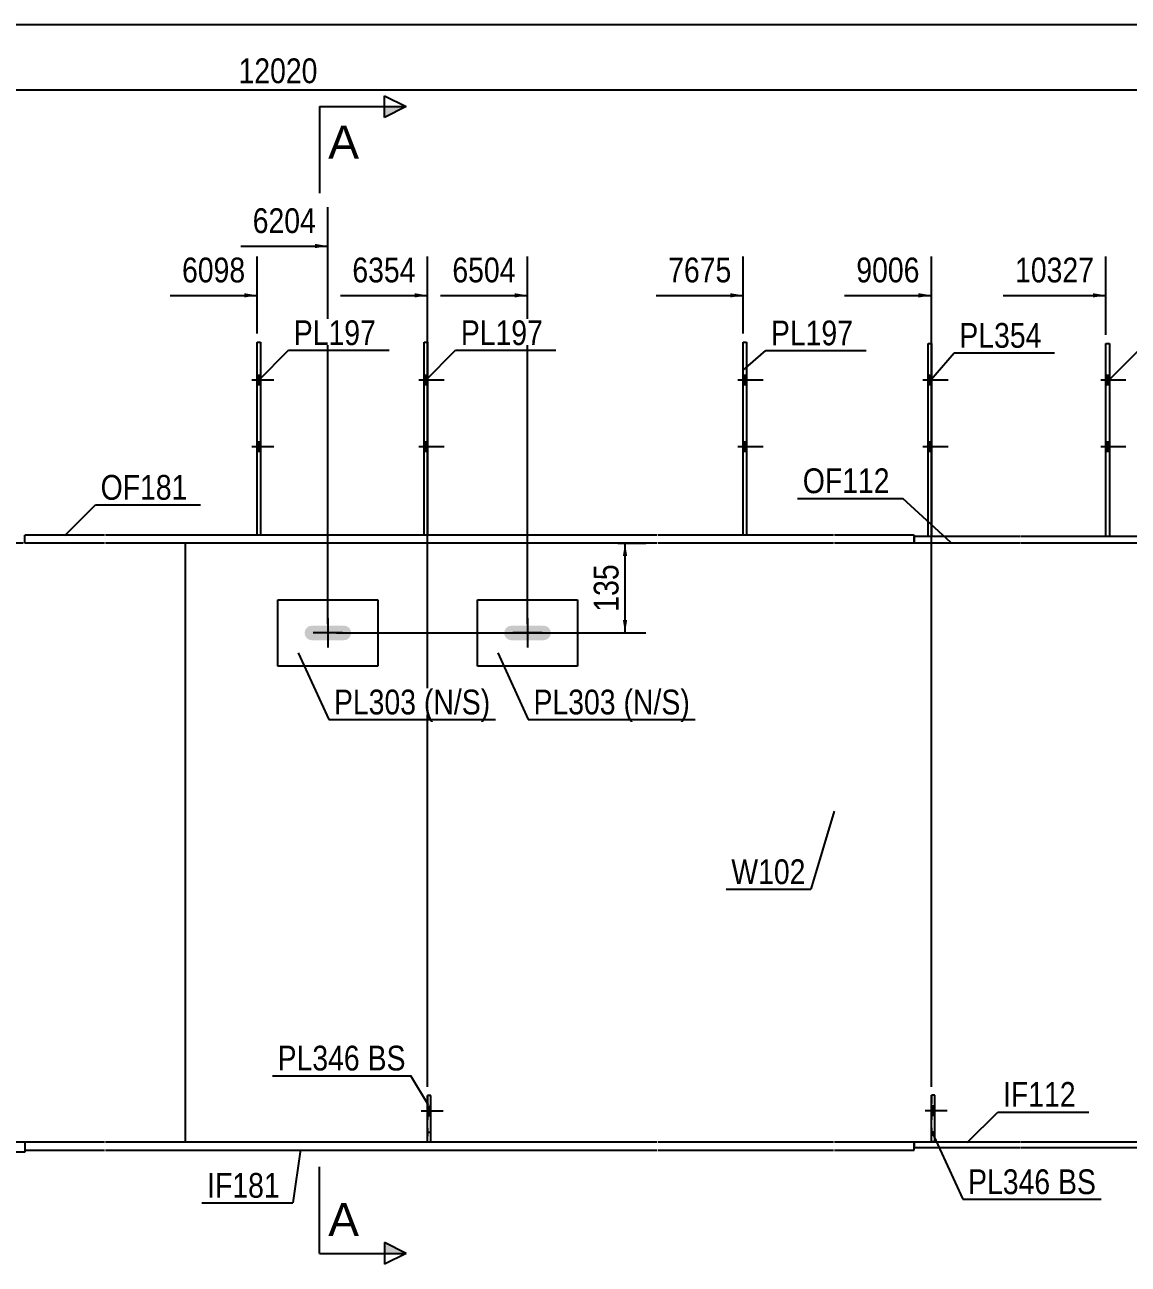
# Model space of a CAD drawing. Header units: millimetres. Extents: x 2 to 405, y 5 to 282.
# Drawn here: x 154.4 to 282, y 138.8 to 282 of the extents above; entities that cross this region are included whole.
import ezdxf

# ---------------------------------------------------------------- set-up
doc = ezdxf.new("R2010")
doc.units = ezdxf.units.MM
doc.linetypes.add('DXK_LINE_DOT1', pattern=[1.8814, 0.9407, -0.9407])
doc.linetypes.add('DXK_LINE_DOT2', pattern=[3.9198, 1.9599, -1.9599])
doc.styles.add('Arial', font='ARIAL.TTF', dxfattribs={"height": 0.2})
doc.styles.add('Arial Narrow', font='ARIALN.TTF', dxfattribs={"height": 0.2})

# ---------------------------------------------------------------- blocks, each defined once
blk = doc.blocks.new('Unknown-623472789-1210')
at = {"color": 5, "linetype": 'Continuous'}
blk.add_line((405, 282), (5, 282), dxfattribs=at)
blk = doc.blocks.new('Bolt-623472789-1665 - 1517')
at = {"linetype": 'Continuous'}
blk.add_hatch(color=3, dxfattribs=at).paths.add_polyline_path([(210.11, 212.31), (209.93, 212.04), (209.87, 211.72), (209.93, 211.39), (210.11, 211.12), (210.39, 210.93), (210.71, 210.87), (214.4, 210.87), (214.73, 210.93), (215, 211.12), (215.19, 211.39), (215.25, 211.72), (215.19, 212.04), (215, 212.31), (214.73, 212.5), (214.4, 212.56), (210.71, 212.56), (210.39, 212.5)])
at = {"color": 3, "linetype": 'Continuous'}
for p, q in [((212.56, 213.41), (212.56, 210.02)), ((214.25, 211.72), (210.87, 211.72))]:
    blk.add_line(p, q, dxfattribs=at)
blk = doc.blocks.new('Part-623472789-1978 - 1517')
at = {"color": 2, "linetype": 'Continuous'}
for p, q in [((163.67, 152.87), (154.44, 152.87)), ((154.44, 152.87), (154.44, 151.95)), ((154.44, 151.95), (163.67, 151.95)), ((227.56, 152.87), (163.77, 152.87)), ((163.77, 151.95), (227.56, 151.95)), ((247.93, 152.87), (227.66, 152.87)), ((227.66, 151.95), (247.93, 151.95)), ((257.26, 152.87), (248.03, 152.87)), ((248.03, 151.95), (257.26, 151.95)), ((257.26, 151.95), (257.26, 152.87))]:
    blk.add_line(p, q, dxfattribs=at)
blk = doc.blocks.new('Part-623472789-1541 - 1517')
at = {"color": 2, "linetype": 'Continuous'}
for p, q in [((269.49, 222.87), (257.26, 222.87)), ((257.26, 222.1), (257.26, 222.87)), ((269.49, 222.1), (257.26, 222.1)), ((289.85, 222.87), (269.59, 222.87)), ((289.85, 222.1), (269.59, 222.1)), ((324.96, 222.87), (289.95, 222.87)), ((324.96, 222.1), (289.95, 222.1))]:
    blk.add_line(p, q, dxfattribs=at)
at = {"color": 7, "linetype": 'DXK_LINE_DOT1'}
blk.add_line((324.96, 222.1), (324.96, 222.87), dxfattribs=at)
blk = doc.blocks.new('Part-623472789-1809 - 1517')
at = {"color": 2, "linetype": 'Continuous'}
for p, q in [((200.61, 223.02), (200.61, 245.33)), ((200.61, 245.33), (201, 245.33)), ((201, 245.33), (201, 223.02))]:
    blk.add_line(p, q, dxfattribs=at)
at = {"color": 7, "linetype": 'DXK_LINE_DOT1'}
blk.add_line((201, 223.02), (200.61, 223.02), dxfattribs=at)
blk = doc.blocks.new('Part-623472789-1546 - 1517')
at = {"color": 2, "linetype": 'Continuous'}
for p, q in [((163.67, 223.02), (154.44, 223.02)), ((154.44, 222.1), (154.44, 223.02)), ((163.67, 222.1), (154.44, 222.1)), ((227.56, 223.02), (163.77, 223.02)), ((227.56, 222.1), (163.77, 222.1)), ((247.93, 223.02), (227.66, 223.02)), ((247.93, 222.1), (227.66, 222.1)), ((257.26, 223.02), (248.03, 223.02)), ((257.26, 222.1), (248.03, 222.1)), ((257.26, 223.02), (257.26, 222.1))]:
    blk.add_line(p, q, dxfattribs=at)
blk = doc.blocks.new('Bolt-623472789-1654 - 1517')
at = {"color": 3, "linetype": 'DXK_LINE_DOT2'}
for p, q in [((200.27, 156.49), (202.81, 156.49)), ((201, 157.02), (201.38, 157.02)), ((201, 155.95), (201.38, 155.95))]:
    blk.add_line(p, q, dxfattribs=at)
blk = doc.blocks.new('Part-623472789-1590 - 1517')
at = {"color": 7, "linetype": 'DXK_LINE_DOT1'}
for p, q in [((63.25, 222.1), (42.48, 222.1)), ((42.48, 222.1), (42.48, 152.87)), ((83.81, 222.1), (63.35, 222.1)), ((104.18, 222.1), (83.91, 222.1)), ((124.74, 222.1), (104.28, 222.1)), ((145.11, 222.1), (124.84, 222.1)), ((163.67, 222.1), (145.21, 222.1)), ((173, 222.1), (163.77, 222.1)), ((63.25, 152.87), (42.48, 152.87)), ((83.81, 152.87), (63.35, 152.87)), ((104.18, 152.87), (83.91, 152.87)), ((124.74, 152.87), (104.28, 152.87)), ((145.11, 152.87), (124.84, 152.87)), ((163.67, 152.87), (145.21, 152.87)), ((173, 152.87), (163.77, 152.87))]:
    blk.add_line(p, q, dxfattribs=at)
at = {"color": 2, "linetype": 'Continuous'}
blk.add_line((173, 222.1), (173, 152.87), dxfattribs=at)
blk = doc.blocks.new('Part-623472789-1612 - 1517')
at = {"color": 2, "linetype": 'Continuous'}
for p, q in [((257.26, 152.87), (257.26, 152.25)), ((269.49, 152.87), (257.26, 152.87)), ((257.26, 152.25), (269.49, 152.25)), ((289.85, 152.87), (269.59, 152.87)), ((269.59, 152.25), (289.85, 152.25)), ((324.96, 152.87), (289.95, 152.87)), ((289.95, 152.25), (324.96, 152.25))]:
    blk.add_line(p, q, dxfattribs=at)
at = {"color": 7, "linetype": 'DXK_LINE_DOT1'}
blk.add_line((324.96, 152.25), (324.96, 152.87), dxfattribs=at)
blk = doc.blocks.new('Part-623472789-1752 - 1517')
at = {"color": 2, "linetype": 'Continuous'}
for p, q in [((237.5, 223.02), (237.5, 245.33)), ((237.5, 245.33), (237.89, 245.33)), ((237.89, 245.33), (237.89, 223.02))]:
    blk.add_line(p, q, dxfattribs=at)
at = {"color": 7, "linetype": 'DXK_LINE_DOT1'}
blk.add_line((237.89, 223.02), (237.5, 223.02), dxfattribs=at)
blk = doc.blocks.new('Part-623472789-1774 - 1517')
at = {"color": 2, "linetype": 'Continuous'}
for p, q in [((279.43, 222.87), (279.43, 245.18)), ((279.43, 245.18), (279.82, 245.18)), ((279.82, 245.18), (279.82, 222.87))]:
    blk.add_line(p, q, dxfattribs=at)
at = {"color": 7, "linetype": 'DXK_LINE_DOT1'}
blk.add_line((279.82, 222.87), (279.43, 222.87), dxfattribs=at)
blk = doc.blocks.new('Bolt-623472789-1648 - 1517')
at = {"linetype": 'Continuous'}
for points in [[(237.89, 240.41), (237.89, 241.49), (237.5, 241.49), (237.5, 240.41)], [(237.89, 240.41), (237.89, 241.49), (237.5, 241.49), (237.5, 240.41)], [(237.89, 232.72), (237.89, 233.79), (237.5, 233.79), (237.5, 232.72)], [(237.89, 232.72), (237.89, 233.79), (237.5, 233.79), (237.5, 232.72)]]:
    blk.add_hatch(color=3, dxfattribs=at).paths.add_polyline_path(points)
at = {"color": 3, "linetype": 'Continuous'}
for p, q in [((236.89, 240.95), (239.81, 240.95)), ((236.89, 240.95), (239.81, 240.95)), ((237.5, 241.49), (237.89, 241.49)), ((237.5, 241.49), (237.89, 241.49)), ((237.5, 240.41), (237.89, 240.41)), ((237.5, 240.41), (237.89, 240.41)), ((237.5, 233.79), (237.89, 233.79)), ((237.5, 233.79), (237.89, 233.79)), ((236.89, 233.26), (239.81, 233.26)), ((236.89, 233.26), (239.81, 233.26)), ((237.5, 232.72), (237.89, 232.72)), ((237.5, 232.72), (237.89, 232.72))]:
    blk.add_line(p, q, dxfattribs=at)
blk = doc.blocks.new('Bolt-623472789-1649 - 1517')
at = {"linetype": 'Continuous'}
for points in [[(279.82, 240.41), (279.82, 241.49), (279.43, 241.49), (279.43, 240.41)], [(279.82, 240.41), (279.82, 241.49), (279.43, 241.49), (279.43, 240.41)], [(279.82, 232.72), (279.82, 233.79), (279.43, 233.79), (279.43, 232.72)], [(279.82, 232.72), (279.82, 233.79), (279.43, 233.79), (279.43, 232.72)]]:
    blk.add_hatch(color=3, dxfattribs=at).paths.add_polyline_path(points)
at = {"color": 3, "linetype": 'Continuous'}
for p, q in [((278.82, 240.95), (281.74, 240.95)), ((278.82, 240.95), (281.74, 240.95)), ((279.43, 241.49), (279.82, 241.49)), ((279.43, 241.49), (279.82, 241.49)), ((279.43, 240.41), (279.82, 240.41)), ((279.43, 240.41), (279.82, 240.41)), ((279.43, 233.79), (279.82, 233.79)), ((279.43, 233.79), (279.82, 233.79)), ((278.82, 233.26), (281.74, 233.26)), ((278.82, 233.26), (281.74, 233.26)), ((279.43, 232.72), (279.82, 232.72)), ((279.43, 232.72), (279.82, 232.72))]:
    blk.add_line(p, q, dxfattribs=at)
blk = doc.blocks.new('Bolt-623472789-1655 - 1517')
at = {"linetype": 'Continuous'}
blk.add_hatch(color=3, dxfattribs=at).paths.add_polyline_path([(201.38, 155.95), (201.38, 157.02), (201, 157.02), (201, 155.95)])
at = {"color": 3, "linetype": 'Continuous'}
for p, q in [((200.27, 156.49), (202.81, 156.49)), ((201, 157.02), (201.38, 157.02)), ((201, 155.95), (201.38, 155.95))]:
    blk.add_line(p, q, dxfattribs=at)
blk = doc.blocks.new('Part-623472789-1799 - 1517')
at = {"color": 7, "linetype": 'DXK_LINE_DOT1'}
for p, q in [((201, 158.25), (201, 152.87)), ((201.38, 158.25), (201, 158.25)), ((201.38, 152.87), (201.38, 158.25)), ((201, 154.02), (201.38, 154.02))]:
    blk.add_line(p, q, dxfattribs=at)
blk = doc.blocks.new('Bolt-623472789-1656 - 1517')
at = {"linetype": 'Continuous'}
for points in [[(201, 240.41), (201, 241.49), (200.61, 241.49), (200.61, 240.41)], [(201, 240.41), (201, 241.49), (200.61, 241.49), (200.61, 240.41)], [(201, 232.72), (201, 233.79), (200.61, 233.79), (200.61, 232.72)], [(201, 232.72), (201, 233.79), (200.61, 233.79), (200.61, 232.72)]]:
    blk.add_hatch(color=3, dxfattribs=at).paths.add_polyline_path(points)
at = {"color": 3, "linetype": 'Continuous'}
for p, q in [((200, 240.95), (202.92, 240.95)), ((200, 240.95), (202.92, 240.95)), ((200.61, 241.49), (201, 241.49)), ((200.61, 241.49), (201, 241.49)), ((200.61, 240.41), (201, 240.41)), ((200.61, 240.41), (201, 240.41)), ((200.61, 233.79), (201, 233.79)), ((200.61, 233.79), (201, 233.79)), ((200, 233.26), (202.92, 233.26)), ((200, 233.26), (202.92, 233.26)), ((200.61, 232.72), (201, 232.72)), ((200.61, 232.72), (201, 232.72))]:
    blk.add_line(p, q, dxfattribs=at)
blk = doc.blocks.new('Bolt-623472789-1666 - 1517')
at = {"linetype": 'Continuous'}
blk.add_hatch(color=3, dxfattribs=at).paths.add_polyline_path([(187.04, 212.31), (186.85, 212.04), (186.79, 211.72), (186.85, 211.39), (187.04, 211.12), (187.31, 210.93), (187.63, 210.87), (191.33, 210.87), (191.65, 210.93), (191.93, 211.12), (192.11, 211.39), (192.17, 211.72), (192.11, 212.04), (191.93, 212.31), (191.65, 212.5), (191.33, 212.56), (187.63, 212.56), (187.31, 212.5)])
at = {"color": 3, "linetype": 'Continuous'}
for p, q in [((189.48, 213.41), (189.48, 210.02)), ((191.17, 211.72), (187.79, 211.72))]:
    blk.add_line(p, q, dxfattribs=at)
blk = doc.blocks.new('Part-623472789-1671 - 1517')
at = {"color": 2, "linetype": 'Continuous'}
blk.add_line((173, 222.1), (173, 152.87), dxfattribs=at)
at = {"color": 7, "linetype": 'DXK_LINE_DOT1'}
for p, q in [((227.56, 222.1), (173, 222.1)), ((247.93, 222.1), (227.66, 222.1)), ((269.49, 222.1), (248.03, 222.1)), ((289.85, 222.1), (269.59, 222.1)), ((324.96, 222.1), (289.95, 222.1)), ((324.96, 222.1), (324.96, 152.87)), ((227.56, 152.87), (173, 152.87)), ((247.93, 152.87), (227.66, 152.87)), ((269.49, 152.87), (248.03, 152.87)), ((289.85, 152.87), (269.59, 152.87)), ((324.96, 152.87), (289.95, 152.87))]:
    blk.add_line(p, q, dxfattribs=at)
blk = doc.blocks.new('Part-623472789-1804 - 1517')
at = {"color": 2, "linetype": 'Continuous'}
for p, q in [((201, 152.87), (201, 158.25)), ((201.38, 158.25), (201, 158.25)), ((201.38, 152.87), (201.38, 158.25))]:
    blk.add_line(p, q, dxfattribs=at)
blk = doc.blocks.new('Part-623472789-1861 - 1517')
at = {"color": 2, "linetype": 'Continuous'}
for p, q in [((206.79, 207.87), (206.79, 215.56)), ((206.79, 215.56), (218.33, 215.56)), ((218.33, 215.56), (218.33, 207.87)), ((218.33, 207.87), (206.79, 207.87))]:
    blk.add_line(p, q, dxfattribs=at)
blk = doc.blocks.new('Part-623472789-1866 - 1517')
at = {"color": 2, "linetype": 'Continuous'}
for p, q in [((183.71, 207.87), (183.71, 215.56)), ((183.71, 215.56), (195.25, 215.56)), ((195.25, 215.56), (195.25, 207.87)), ((195.25, 207.87), (183.71, 207.87))]:
    blk.add_line(p, q, dxfattribs=at)
blk = doc.blocks.new('Part-623472789-1973 - 1517')
at = {"color": 2, "linetype": 'Continuous'}
for p, q in [((63.25, 152.87), (42.48, 152.87)), ((83.81, 152.87), (63.35, 152.87)), ((104.18, 152.87), (83.91, 152.87)), ((124.74, 152.87), (104.28, 152.87)), ((145.11, 152.87), (124.84, 152.87)), ((154.44, 152.87), (145.21, 152.87)), ((154.44, 152.87), (154.44, 151.72)), ((63.25, 151.72), (42.48, 151.72)), ((83.81, 151.72), (63.35, 151.72)), ((104.18, 151.72), (83.91, 151.72)), ((124.74, 151.72), (104.28, 151.72)), ((145.11, 151.72), (124.84, 151.72)), ((154.44, 151.72), (145.21, 151.72))]:
    blk.add_line(p, q, dxfattribs=at)
at = {"color": 7, "linetype": 'DXK_LINE_DOT1'}
blk.add_line((42.48, 152.87), (42.48, 151.72), dxfattribs=at)
blk = doc.blocks.new('Part-623472789-4608 - 1517')
at = {"color": 2, "linetype": 'Continuous'}
for p, q in [((181.31, 223.02), (181.31, 245.33)), ((181.31, 245.33), (181.69, 245.33)), ((181.69, 245.33), (181.69, 223.02))]:
    blk.add_line(p, q, dxfattribs=at)
at = {"color": 7, "linetype": 'DXK_LINE_DOT1'}
blk.add_line((181.69, 223.02), (181.31, 223.02), dxfattribs=at)
blk = doc.blocks.new('Part-623472789-4609 - 1517')
at = {"color": 2, "linetype": 'Continuous'}
for p, q in [((258.87, 222.87), (258.87, 245.18)), ((258.87, 245.18), (259.25, 245.18)), ((259.25, 245.18), (259.25, 222.87))]:
    blk.add_line(p, q, dxfattribs=at)
at = {"color": 7, "linetype": 'DXK_LINE_DOT1'}
blk.add_line((259.25, 222.87), (258.87, 222.87), dxfattribs=at)
blk = doc.blocks.new('Part-623472789-4610 - 1517')
at = {"color": 2, "linetype": 'Continuous'}
for p, q in [((259.25, 152.89), (259.25, 158.28)), ((259.64, 158.28), (259.25, 158.28)), ((259.64, 152.89), (259.64, 158.28)), ((259.64, 152.89), (259.25, 152.89))]:
    blk.add_line(p, q, dxfattribs=at)
at = {"color": 7, "linetype": 'DXK_LINE_DOT1'}
blk.add_line((259.25, 154.05), (259.64, 154.05), dxfattribs=at)
blk = doc.blocks.new('Part-623472789-4613 - 1517')
at = {"color": 7, "linetype": 'DXK_LINE_DOT1'}
for p, q in [((259.25, 158.28), (259.25, 152.89)), ((259.64, 158.28), (259.25, 158.28)), ((259.64, 152.89), (259.64, 158.28)), ((259.25, 152.89), (259.64, 152.89))]:
    blk.add_line(p, q, dxfattribs=at)
blk = doc.blocks.new('Bolt-623472789-4616 - 1517')
at = {"linetype": 'Continuous'}
for points in [[(181.69, 240.41), (181.69, 241.49), (181.31, 241.49), (181.31, 240.41)], [(181.69, 240.41), (181.69, 241.49), (181.31, 241.49), (181.31, 240.41)], [(181.69, 232.72), (181.69, 233.79), (181.31, 233.79), (181.31, 232.72)], [(181.69, 232.72), (181.69, 233.79), (181.31, 233.79), (181.31, 232.72)]]:
    blk.add_hatch(color=3, dxfattribs=at).paths.add_polyline_path(points)
at = {"color": 3, "linetype": 'Continuous'}
for p, q in [((180.69, 240.95), (183.23, 240.95)), ((180.69, 240.95), (183.23, 240.95)), ((181.31, 241.49), (181.69, 241.49)), ((181.31, 241.49), (181.69, 241.49)), ((181.31, 240.41), (181.69, 240.41)), ((181.31, 240.41), (181.69, 240.41)), ((181.31, 233.79), (181.69, 233.79)), ((181.31, 233.79), (181.69, 233.79)), ((180.69, 233.26), (183.23, 233.26)), ((180.69, 233.26), (183.23, 233.26)), ((181.31, 232.72), (181.69, 232.72)), ((181.31, 232.72), (181.69, 232.72))]:
    blk.add_line(p, q, dxfattribs=at)
blk = doc.blocks.new('Bolt-623472789-4617 - 1517')
at = {"linetype": 'Continuous'}
for points in [[(259.25, 240.41), (259.25, 241.49), (258.87, 241.49), (258.87, 240.41)], [(259.25, 240.41), (259.25, 241.49), (258.87, 241.49), (258.87, 240.41)], [(259.25, 232.72), (259.25, 233.79), (258.87, 233.79), (258.87, 232.72)], [(259.25, 232.72), (259.25, 233.79), (258.87, 233.79), (258.87, 232.72)]]:
    blk.add_hatch(color=3, dxfattribs=at).paths.add_polyline_path(points)
at = {"color": 3, "linetype": 'Continuous'}
for p, q in [((258.25, 240.95), (261.18, 240.95)), ((258.25, 240.95), (261.18, 240.95)), ((258.87, 241.49), (259.25, 241.49)), ((258.87, 241.49), (259.25, 241.49)), ((258.87, 240.41), (259.25, 240.41)), ((258.87, 240.41), (259.25, 240.41)), ((258.87, 233.79), (259.25, 233.79)), ((258.87, 233.79), (259.25, 233.79)), ((258.25, 233.26), (261.18, 233.26)), ((258.25, 233.26), (261.18, 233.26)), ((258.87, 232.72), (259.25, 232.72)), ((258.87, 232.72), (259.25, 232.72))]:
    blk.add_line(p, q, dxfattribs=at)
blk = doc.blocks.new('Bolt-623472789-4618 - 1517')
at = {"linetype": 'Continuous'}
blk.add_hatch(color=3, dxfattribs=at).paths.add_polyline_path([(259.64, 155.97), (259.64, 157.05), (259.25, 157.05), (259.25, 155.97)])
at = {"color": 3, "linetype": 'Continuous'}
for p, q in [((258.52, 156.51), (261.06, 156.51)), ((259.25, 157.05), (259.64, 157.05)), ((259.25, 155.97), (259.64, 155.97))]:
    blk.add_line(p, q, dxfattribs=at)
blk = doc.blocks.new('Bolt-623472789-4621 - 1517')
at = {"color": 3, "linetype": 'DXK_LINE_DOT2'}
for p, q in [((258.52, 156.51), (261.06, 156.51)), ((259.25, 157.05), (259.64, 157.05)), ((259.25, 155.97), (259.64, 155.97))]:
    blk.add_line(p, q, dxfattribs=at)
blk = doc.blocks.new('StraightDimension-623472789-2237 - 1517')
at = {"color": 7, "linetype": 'Continuous'}
blk.add_line((40.94, 274.5), (326.5, 274.5), dxfattribs=at)
at = {"color": 0}
blk.add_wipeout([(188.89, 274.65), (188.89, 278.85), (178.55, 278.85), (178.55, 274.65)], dxfattribs=at)
at = {"color": 3, "style": 'Arial Narrow'}
blk.add_text('12020', height=2.863, dxfattribs=at).set_placement((179.15, 275.25))
blk = doc.blocks.new('StraightDimension-623472789-5382 - 1517')
at = {"linetype": 'Continuous'}
for points in [[(223.58, 220.6), (223.83, 222.1), (224.08, 220.6)], [(224.08, 213.22), (223.83, 211.72), (223.58, 213.22)]]:
    blk.add_hatch(color=7, dxfattribs=at).paths.add_polyline_path(points)
at = {"color": 7, "linetype": 'Continuous'}
for p, q in [((223, 222.1), (226.23, 222.1)), ((223.83, 211.72), (223.83, 222.1)), ((190.48, 211.72), (226.23, 211.72))]:
    blk.add_line(p, q, dxfattribs=at)
at = {"color": 0}
blk.add_wipeout([(223.68, 220.25), (219.48, 220.25), (219.48, 213.57), (223.68, 213.57)], dxfattribs=at)
at = {"color": 3, "style": 'Arial Narrow'}
blk.add_text('135', height=2.863, rotation=90.0002, dxfattribs=at).set_placement((223.08, 214.17))
blk = doc.blocks.new('StraightDimension-623472789-6323 - 1517')
at = {"linetype": 'Continuous'}
blk.add_hatch(color=7, dxfattribs=at).paths.add_polyline_path([(277.93, 250.98), (279.43, 250.73), (277.93, 250.48)])
at = {"color": 7, "linetype": 'Continuous'}
for p, q in [((279.43, 246.18), (279.43, 255.23)), ((267.54, 250.73), (279.43, 250.73))]:
    blk.add_line(p, q, dxfattribs=at)
at = {"color": 0}
blk.add_wipeout([(278.66, 251.63), (278.66, 255.83), (268.32, 255.83), (268.32, 251.63)], dxfattribs=at)
at = {"color": 3, "style": 'Arial Narrow'}
blk.add_text('10327', height=2.863, dxfattribs=at).set_placement((268.92, 252.23))
blk = doc.blocks.new('StraightDimension-623472789-6324 - 1517')
at = {"linetype": 'Continuous'}
blk.add_hatch(color=7, dxfattribs=at).paths.add_polyline_path([(257.75, 250.98), (259.25, 250.73), (257.75, 250.48)])
at = {"color": 7, "linetype": 'Continuous'}
for p, q in [((259.25, 159.25), (259.25, 255.23)), ((249.19, 250.73), (259.25, 250.73))]:
    blk.add_line(p, q, dxfattribs=at)
at = {"color": 0}
blk.add_wipeout([(258.48, 251.63), (258.48, 255.83), (249.97, 255.83), (249.97, 251.63)], dxfattribs=at)
at = {"color": 3, "style": 'Arial Narrow'}
blk.add_text('9006', height=2.863, dxfattribs=at).set_placement((250.57, 252.23))
blk = doc.blocks.new('StraightDimension-623472789-6325 - 1517')
at = {"linetype": 'Continuous'}
blk.add_hatch(color=7, dxfattribs=at).paths.add_polyline_path([(236, 250.98), (237.5, 250.73), (236, 250.48)])
at = {"color": 7, "linetype": 'Continuous'}
for p, q in [((237.5, 246.33), (237.5, 255.23)), ((227.44, 250.73), (237.5, 250.73))]:
    blk.add_line(p, q, dxfattribs=at)
at = {"color": 0}
blk.add_wipeout([(236.73, 251.63), (236.73, 255.83), (228.22, 255.83), (228.22, 251.63)], dxfattribs=at)
at = {"color": 3, "style": 'Arial Narrow'}
blk.add_text('7675', height=2.863, dxfattribs=at).set_placement((228.82, 252.23))
blk = doc.blocks.new('StraightDimension-623472789-6326 - 1517')
at = {"linetype": 'Continuous'}
blk.add_hatch(color=7, dxfattribs=at).paths.add_polyline_path([(211.06, 250.98), (212.56, 250.73), (211.06, 250.48)])
at = {"color": 7, "linetype": 'Continuous'}
for p, q in [((212.56, 212.72), (212.56, 255.23)), ((202.49, 250.73), (212.56, 250.73))]:
    blk.add_line(p, q, dxfattribs=at)
at = {"color": 0}
blk.add_wipeout([(211.78, 251.63), (211.78, 255.83), (203.27, 255.83), (203.27, 251.63)], dxfattribs=at)
at = {"color": 3, "style": 'Arial Narrow'}
blk.add_text('6504', height=2.863, dxfattribs=at).set_placement((203.87, 252.23))
blk = doc.blocks.new('StraightDimension-623472789-6327 - 1517')
at = {"linetype": 'Continuous'}
blk.add_hatch(color=7, dxfattribs=at).paths.add_polyline_path([(199.5, 250.98), (201, 250.73), (199.5, 250.48)])
at = {"color": 7, "linetype": 'Continuous'}
for p, q in [((201, 159.25), (201, 255.23)), ((190.94, 250.73), (201, 250.73))]:
    blk.add_line(p, q, dxfattribs=at)
at = {"color": 0}
blk.add_wipeout([(200.22, 251.63), (200.22, 255.83), (191.71, 255.83), (191.71, 251.63)], dxfattribs=at)
at = {"color": 3, "style": 'Arial Narrow'}
blk.add_text('6354', height=2.863, dxfattribs=at).set_placement((192.31, 252.23))
blk = doc.blocks.new('StraightDimension-623472789-6328 - 1517')
at = {"linetype": 'Continuous'}
blk.add_hatch(color=7, dxfattribs=at).paths.add_polyline_path([(187.98, 256.68), (189.48, 256.43), (187.98, 256.18)])
at = {"color": 7, "linetype": 'Continuous'}
for p, q in [((189.48, 212.72), (189.48, 260.93)), ((179.42, 256.43), (189.48, 256.43))]:
    blk.add_line(p, q, dxfattribs=at)
at = {"color": 0}
blk.add_wipeout([(188.71, 257.33), (188.71, 261.53), (180.19, 261.53), (180.19, 257.33)], dxfattribs=at)
at = {"color": 3, "style": 'Arial Narrow'}
blk.add_text('6204', height=2.863, dxfattribs=at).set_placement((180.79, 257.93))
blk = doc.blocks.new('StraightDimension-623472789-6329 - 1517')
at = {"linetype": 'Continuous'}
blk.add_hatch(color=7, dxfattribs=at).paths.add_polyline_path([(179.81, 250.98), (181.31, 250.73), (179.81, 250.48)])
at = {"color": 7, "linetype": 'Continuous'}
for p, q in [((181.31, 246.33), (181.31, 255.23)), ((171.24, 250.73), (181.31, 250.73))]:
    blk.add_line(p, q, dxfattribs=at)
at = {"color": 0}
blk.add_wipeout([(180.53, 251.63), (180.53, 255.83), (172.02, 255.83), (172.02, 251.63)], dxfattribs=at)
at = {"color": 3, "style": 'Arial Narrow'}
blk.add_text('6098', height=2.863, dxfattribs=at).set_placement((172.62, 252.23))
blk = doc.blocks.new('Mark-623472789-1537 - 1517')
at = {"color": 7, "linetype": 'Continuous'}
blk.add_line((261.48, 222.15), (255.93, 227.27), dxfattribs=at)
at = {"color": 0}
blk.add_wipeout([(254.43, 227.87), (254.43, 230.87), (244.38, 230.87), (244.38, 227.87)], dxfattribs=at)
blk.add_wipeout([(254.43, 227.87), (254.43, 230.87), (244.38, 230.87), (244.38, 227.87)], dxfattribs=at)
at = {"color": 7, "linetype": 'Continuous'}
blk.add_line((243.78, 227.27), (255.93, 227.27), dxfattribs=at)
at = {"color": 3, "style": 'Arial Narrow'}
blk.add_text('OF112', height=2.863, dxfattribs=at).set_placement((244.38, 227.87))
blk = doc.blocks.new('Mark-623472789-1805 - 1517')
at = {"color": 0}
blk.add_wipeout([(214.35, 244.98), (214.35, 247.98), (204.85, 247.98), (204.85, 244.98)], dxfattribs=at)
blk.add_wipeout([(214.35, 244.98), (214.35, 247.98), (204.85, 247.98), (204.85, 244.98)], dxfattribs=at)
at = {"color": 7, "linetype": 'Continuous'}
for p, q in [((200.71, 240.85), (204.25, 244.38)), ((204.25, 244.38), (215.85, 244.38))]:
    blk.add_line(p, q, dxfattribs=at)
at = {"color": 3, "style": 'Arial Narrow'}
blk.add_text('PL197', height=2.863, dxfattribs=at).set_placement((204.85, 244.98))
blk = doc.blocks.new('Mark-623472789-1542 - 1517')
at = {"color": 0}
blk.add_wipeout([(173.26, 227.11), (173.26, 230.11), (163.21, 230.11), (163.21, 227.11)], dxfattribs=at)
blk.add_wipeout([(173.26, 227.11), (173.26, 230.11), (163.21, 230.11), (163.21, 227.11)], dxfattribs=at)
at = {"color": 7, "linetype": 'Continuous'}
for p, q in [((159.07, 222.97), (162.61, 226.51)), ((162.61, 226.51), (174.76, 226.51))]:
    blk.add_line(p, q, dxfattribs=at)
at = {"color": 3, "style": 'Arial Narrow'}
blk.add_text('OF181', height=2.863, dxfattribs=at).set_placement((163.21, 227.11))
blk = doc.blocks.new('Mark-623472789-1608 - 1517')
at = {"color": 0}
blk.add_wipeout([(275.93, 156.95), (275.93, 159.95), (267.53, 159.95), (267.53, 156.95)], dxfattribs=at)
blk.add_wipeout([(275.93, 156.95), (275.93, 159.95), (267.53, 159.95), (267.53, 156.95)], dxfattribs=at)
at = {"color": 7, "linetype": 'Continuous'}
for p, q in [((263.39, 152.82), (266.93, 156.35)), ((266.93, 156.35), (277.43, 156.35))]:
    blk.add_line(p, q, dxfattribs=at)
at = {"color": 3, "style": 'Arial Narrow'}
blk.add_text('IF112', height=2.863, dxfattribs=at).set_placement((267.53, 156.95))
blk = doc.blocks.new('Mark-623472789-1770 - 1517')
at = {"color": 0}
blk.add_wipeout([(293.17, 244.83), (293.17, 247.83), (283.67, 247.83), (283.67, 244.83)], dxfattribs=at)
blk.add_wipeout([(293.17, 244.83), (293.17, 247.83), (283.67, 247.83), (283.67, 244.83)], dxfattribs=at)
at = {"color": 7, "linetype": 'Continuous'}
for p, q in [((279.53, 240.69), (283.07, 244.23)), ((283.07, 244.23), (294.67, 244.23))]:
    blk.add_line(p, q, dxfattribs=at)
at = {"color": 3, "style": 'Arial Narrow'}
blk.add_text('PL354', height=2.863, dxfattribs=at).set_placement((283.67, 244.83))
blk = doc.blocks.new('Mark-623472789-1667 - 1517')
at = {"color": 0}
blk.add_wipeout([(244.7, 182.69), (244.7, 185.69), (236.12, 185.69), (236.12, 182.69)], dxfattribs=at)
blk.add_wipeout([(244.7, 182.69), (244.7, 185.69), (236.12, 185.69), (236.12, 182.69)], dxfattribs=at)
at = {"color": 7, "linetype": 'Continuous'}
for p in [(248.01, 191.13), (235.52, 182.09)]:
    blk.add_line(p, (245.3, 182.09), dxfattribs=at)
at = {"color": 3, "style": 'Arial Narrow'}
blk.add_text('W102', height=2.863, dxfattribs=at).set_placement((236.12, 182.69))
blk = doc.blocks.new('Mark-623472789-1748 - 1517')
at = {"color": 0}
blk.add_wipeout([(250.21, 244.96), (250.21, 247.96), (240.7, 247.96), (240.7, 244.96)], dxfattribs=at)
blk.add_wipeout([(250.21, 244.96), (250.21, 247.96), (240.7, 247.96), (240.7, 244.96)], dxfattribs=at)
at = {"color": 7, "linetype": 'Continuous'}
for p, q in [((237.5, 242.07), (240.1, 244.36)), ((240.1, 244.36), (251.71, 244.36))]:
    blk.add_line(p, q, dxfattribs=at)
at = {"color": 3, "style": 'Arial Narrow'}
blk.add_text('PL197', height=2.863, dxfattribs=at).set_placement((240.7, 244.96))
blk = doc.blocks.new('Mark-623472789-1857 - 1517')
at = {"color": 0}
for points in [[(222.76, 202.3), (222.76, 205.3), (213.25, 205.3), (213.25, 202.3)], [(231.32, 202.3), (231.32, 205.3), (223.66, 205.3), (223.66, 202.3)]]:
    blk.add_wipeout(points, dxfattribs=at)
for points in [[(222.76, 202.3), (222.76, 205.3), (213.25, 205.3), (213.25, 202.3)], [(231.32, 202.3), (231.32, 205.3), (223.66, 205.3), (223.66, 202.3)]]:
    blk.add_wipeout(points, dxfattribs=at)
at = {"color": 7, "linetype": 'Continuous'}
for p, q in [((209.12, 209.43), (212.65, 201.7)), ((212.65, 201.7), (231.92, 201.7))]:
    blk.add_line(p, q, dxfattribs=at)
at = {"color": 3, "style": 'Arial Narrow'}
for s, p in [('PL303', (213.25, 202.3)), ('(N/', (223.66, 202.3)), ('S)', (228.04, 202.3))]:
    blk.add_text(s, height=2.863, dxfattribs=at).set_placement(p)
blk = doc.blocks.new('Mark-623472789-1862 - 1517')
at = {"color": 0}
for points in [[(199.68, 202.3), (199.68, 205.3), (190.18, 205.3), (190.18, 202.3)], [(208.25, 202.3), (208.25, 205.3), (200.58, 205.3), (200.58, 202.3)]]:
    blk.add_wipeout(points, dxfattribs=at)
for points in [[(199.68, 202.3), (199.68, 205.3), (190.18, 205.3), (190.18, 202.3)], [(208.25, 202.3), (208.25, 205.3), (200.58, 205.3), (200.58, 202.3)]]:
    blk.add_wipeout(points, dxfattribs=at)
at = {"color": 7, "linetype": 'Continuous'}
for p, q in [((186.04, 209.43), (189.58, 201.7)), ((189.58, 201.7), (208.85, 201.7))]:
    blk.add_line(p, q, dxfattribs=at)
at = {"color": 3, "style": 'Arial Narrow'}
for s, p in [('PL303', (190.18, 202.3)), ('(N/', (200.58, 202.3)), ('S)', (204.96, 202.3))]:
    blk.add_text(s, height=2.863, dxfattribs=at).set_placement(p)
blk = doc.blocks.new('Mark-623472789-4706 - 1517')
at = {"color": 0}
blk.add_wipeout([(271.99, 244.67), (271.99, 247.67), (262.48, 247.67), (262.48, 244.67)], dxfattribs=at)
blk.add_wipeout([(271.99, 244.67), (271.99, 247.67), (262.48, 247.67), (262.48, 244.67)], dxfattribs=at)
at = {"color": 7, "linetype": 'Continuous'}
for p, q in [((258.97, 240.69), (261.88, 244.07)), ((261.88, 244.07), (273.49, 244.07))]:
    blk.add_line(p, q, dxfattribs=at)
at = {"color": 3, "style": 'Arial Narrow'}
blk.add_text('PL354', height=2.863, dxfattribs=at).set_placement((262.48, 244.67))
blk = doc.blocks.new('Mark-623472789-1974 - 1517')
at = {"color": 7, "linetype": 'Continuous'}
blk.add_line((186.32, 152), (185.42, 145.84), dxfattribs=at)
at = {"color": 0}
blk.add_wipeout([(183.92, 146.44), (183.92, 149.44), (175.52, 149.44), (175.52, 146.44)], dxfattribs=at)
blk.add_wipeout([(183.92, 146.44), (183.92, 149.44), (175.52, 149.44), (175.52, 146.44)], dxfattribs=at)
at = {"color": 7, "linetype": 'Continuous'}
blk.add_line((174.92, 145.84), (185.42, 145.84), dxfattribs=at)
at = {"color": 3, "style": 'Arial Narrow'}
blk.add_text('IF181', height=2.863, dxfattribs=at).set_placement((175.52, 146.44))
blk = doc.blocks.new('SectionMark-623472789-2402 - 1517')
at = {"linetype": 'Continuous'}
for points in [[(196.02, 271.29), (196.02, 272.54), (198.52, 272.54)], [(196.02, 140.01), (196.02, 141.26), (198.52, 140.01)]]:
    blk.add_hatch(color=30, dxfattribs=at).paths.add_polyline_path(points)
at = {"color": 30, "linetype": 'Continuous'}
for p, q in [((196.02, 271.29), (196.02, 273.79)), ((196.02, 273.79), (198.52, 272.54)), ((188.52, 272.54), (188.52, 262.54)), ((188.52, 272.54), (198.52, 272.54)), ((198.52, 272.54), (196.02, 271.29)), ((188.52, 140.01), (188.52, 150.01)), ((198.52, 140.01), (196.02, 141.26)), ((196.02, 141.26), (196.02, 138.76)), ((188.52, 140.01), (198.52, 140.01)), ((198.52, 140.01), (196.02, 138.76))]:
    blk.add_line(p, q, dxfattribs=at)
at = {"color": 0, "linetype": 'Continuous'}
for points in [[(193.07, 266.54), (193.07, 270.54), (189.52, 270.54), (189.52, 266.54)], [(193.07, 142.01), (193.07, 146.01), (189.52, 146.01), (189.52, 142.01)]]:
    blk.add_wipeout(points, dxfattribs=at)
at = {"color": 96, "linetype": 'Continuous', "style": 'Arial'}
for p in [(189.52, 266.54), (189.52, 142.01)]:
    blk.add_text('A', height=3.82, dxfattribs=at).set_placement(p)
blk = doc.blocks.new('MarkSet-623472789-2427 - 1517')
at = {"color": 0}
for points in [[(193.18, 161.15), (193.18, 164.15), (183.67, 164.15), (183.67, 161.15)], [(198.46, 161.15), (198.46, 164.15), (194.08, 164.15), (194.08, 161.15)]]:
    blk.add_wipeout(points, dxfattribs=at)
for points in [[(193.18, 161.15), (193.18, 164.15), (183.67, 164.15), (183.67, 161.15)], [(198.46, 161.15), (198.46, 164.15), (194.08, 164.15), (194.08, 161.15)]]:
    blk.add_wipeout(points, dxfattribs=at)
at = {"color": 7, "linetype": 'Continuous'}
for p in [(183.07, 160.55), (201.1, 157.16)]:
    blk.add_line(p, (199.06, 160.55), dxfattribs=at)
at = {"color": 3, "style": 'Arial Narrow'}
for s, p in [('PL346', (183.67, 161.15)), ('BS', (194.08, 161.15))]:
    blk.add_text(s, height=2.863, dxfattribs=at).set_placement(p)
blk = doc.blocks.new('MarkSet-623472789-4698 - 1517')
at = {"color": 0}
for points in [[(272.99, 146.86), (272.99, 149.86), (263.49, 149.86), (263.49, 146.86)], [(278.28, 146.86), (278.28, 149.86), (273.89, 149.86), (273.89, 146.86)]]:
    blk.add_wipeout(points, dxfattribs=at)
for points in [[(272.99, 146.86), (272.99, 149.86), (263.49, 149.86), (263.49, 146.86)], [(278.28, 146.86), (278.28, 149.86), (273.89, 149.86), (273.89, 146.86)]]:
    blk.add_wipeout(points, dxfattribs=at)
at = {"color": 7, "linetype": 'Continuous'}
for p, q in [((259.35, 153.99), (262.89, 146.26)), ((262.89, 146.26), (278.88, 146.26))]:
    blk.add_line(p, q, dxfattribs=at)
at = {"color": 3, "style": 'Arial Narrow'}
for s, p in [('PL346', (263.49, 146.86)), ('BS', (273.89, 146.86))]:
    blk.add_text(s, height=2.863, dxfattribs=at).set_placement(p)
blk = doc.blocks.new('Mark-623472789-4703 - 1517')
at = {"color": 0}
blk.add_wipeout([(195.05, 244.98), (195.05, 247.98), (185.54, 247.98), (185.54, 244.98)], dxfattribs=at)
blk.add_wipeout([(195.05, 244.98), (195.05, 247.98), (185.54, 247.98), (185.54, 244.98)], dxfattribs=at)
at = {"color": 7, "linetype": 'Continuous'}
for p, q in [((181.41, 240.85), (184.94, 244.38)), ((184.94, 244.38), (196.55, 244.38))]:
    blk.add_line(p, q, dxfattribs=at)
at = {"color": 3, "style": 'Arial Narrow'}
blk.add_text('PL197', height=2.863, dxfattribs=at).set_placement((185.54, 244.98))

msp = doc.modelspace()

# ---------------------------------------------------------------- block references
for name in ['Unknown-623472789-1210', 'Part-623472789-4608 - 1517', 'Part-623472789-1809 - 1517', 'Part-623472789-1752 - 1517', 'Part-623472789-4609 - 1517', 'Part-623472789-1774 - 1517', 'Bolt-623472789-4616 - 1517', 'Bolt-623472789-1656 - 1517', 'Bolt-623472789-1648 - 1517', 'Bolt-623472789-4617 - 1517', 'Bolt-623472789-1649 - 1517', 'Part-623472789-1590 - 1517', 'Part-623472789-1546 - 1517', 'Part-623472789-1671 - 1517', 'Part-623472789-1541 - 1517', 'Part-623472789-1866 - 1517', 'Part-623472789-1861 - 1517', 'Bolt-623472789-1666 - 1517', 'Bolt-623472789-1665 - 1517', 'Part-623472789-1799 - 1517', 'Part-623472789-1804 - 1517', 'Part-623472789-4610 - 1517', 'Part-623472789-4613 - 1517', 'Bolt-623472789-1654 - 1517', 'Bolt-623472789-1655 - 1517', 'Bolt-623472789-4618 - 1517', 'Bolt-623472789-4621 - 1517', 'Part-623472789-1973 - 1517', 'Part-623472789-1978 - 1517', 'Part-623472789-1612 - 1517']:
    msp.add_blockref(name, (0, 0))

# ---------------------------------------------------------------- next in the draw order: block references
for name in ['StraightDimension-623472789-2237 - 1517', 'Mark-623472789-1542 - 1517', 'StraightDimension-623472789-5382 - 1517', 'Mark-623472789-1857 - 1517', 'Mark-623472789-1667 - 1517', 'Mark-623472789-1608 - 1517', 'Mark-623472789-1974 - 1517']:
    msp.add_blockref(name, (0, 0))

# ---------------------------------------------------------------- next in the draw order: block references
for name in ['StraightDimension-623472789-6328 - 1517', 'StraightDimension-623472789-6327 - 1517', 'StraightDimension-623472789-6326 - 1517', 'StraightDimension-623472789-6325 - 1517', 'StraightDimension-623472789-6324 - 1517', 'StraightDimension-623472789-6323 - 1517', 'MarkSet-623472789-4698 - 1517']:
    msp.add_blockref(name, (0, 0))

# ---------------------------------------------------------------- next in the draw order: block references
for name in ['StraightDimension-623472789-6329 - 1517', 'Mark-623472789-1805 - 1517', 'Mark-623472789-1748 - 1517', 'Mark-623472789-1770 - 1517', 'Mark-623472789-4706 - 1517', 'Mark-623472789-1537 - 1517', 'Mark-623472789-1862 - 1517']:
    msp.add_blockref(name, (0, 0))

# ---------------------------------------------------------------- next in the draw order: block references
msp.add_blockref('SectionMark-623472789-2402 - 1517', (0, 0))

# ---------------------------------------------------------------- next in the draw order: block references
for name in ['Mark-623472789-4703 - 1517', 'MarkSet-623472789-2427 - 1517']:
    msp.add_blockref(name, (0, 0))

doc.saveas('drawing.dxf')
